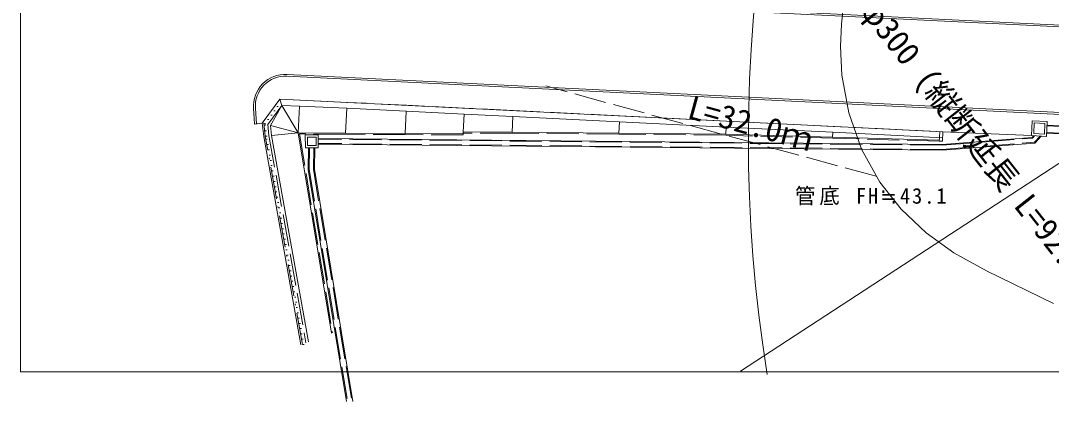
# Model space of a CAD drawing. Units: millimetres on the paper. Extents: x 0 to 420, y -6 to 297.
# Drawn here: x 0.5 to 193.6, y -5.5 to 65.8 of the extents above; entities that cross this region are included whole.
import ezdxf
from ezdxf.enums import TextEntityAlignment as Align

# ---------------------------------------------------------------- set-up
doc = ezdxf.new("R2010")
doc.units = ezdxf.units.MM
for name, pattern in [('DASHED', [7.5, 6, -1.5]), ('DASHED_DOTTED', [9.25, 6, -1.5, 0.25, -1.5]), ('USER1', [2, 0.124, -0.876, 0.124, -0.876])]:
    doc.linetypes.add(name, pattern=pattern)
for name, color, linetype, lineweight in [('①．道路', 7, 'Continuous', 9), ('①．雨水', 7, 'Continuous', 9), ('③．地下', 7, 'Continuous', 9), ('⑦．防火', 1, 'Continuous', 9), ('造成地', 7, 'Continuous', 9)]:
    doc.layers.add(name, color=color, linetype=linetype, lineweight=lineweight)
doc.styles.add('ＭＳ ゴシック', font='')
doc.styles.get('ＭＳ ゴシック').set_extended_font_data('MS Gothic')

msp = doc.modelspace()

# ---------------------------------------------------------------- linework, layer by layer
at = {"layer": '①．道路'}
for p, q in [((45.896, 71.962), (312.915, 58.799)), ((45.898, 72.323), (312.933, 59.159)), ((50.378, 55.362), (250.511, 45.496)), ((50.396, 55.722), (250.528, 45.856)), ((49.038, 51.054), (45.764, 46.582)), ((173.252, 44.968), (49.038, 51.054)), ((44.238, 47.529), (44.115, 49.315)), ((44.673, 46.455), (44.474, 49.34)), ((44.238, 47.529), (44.327, 46.411)), ((45.764, 46.582), (44.327, 46.411)), ((189.838, 44.242), (173.252, 44.968)), ((192.664, 44.703), (192.635, 44.104)), ((373.786, 35.775), (192.664, 44.703)), ((192.635, 44.104), (189.838, 44.242))]:
    msp.add_line(p, q, dxfattribs=at)
for radius in [6, 5.64]:
    msp.add_arc((50.1, 49.729), radius, 87.17781, 183.95467, dxfattribs=at)
at = {"layer": '①．雨水'}
for p, q in [((189.838, 44.242), (189.976, 47.039)), ((189.976, 47.039), (192.773, 46.901)), ((190.257, 44.622), (190.356, 46.619)), ((190.356, 46.619), (192.353, 46.521)), ((192.255, 44.523), (192.353, 46.521)), ((192.635, 44.104), (192.773, 46.901)), ((190.257, 44.622), (192.255, 44.523)), ((192.664, 44.703), (373.786, 35.775)), ((192.738, 46.202), (373.786, 37.277)), ((56.227, 44.387), (53.827, 44.361)), ((53.827, 44.361), (53.854, 41.961)), ((55.831, 43.983), (54.232, 43.965)), ((54.232, 43.965), (54.249, 42.365)), ((55.831, 43.983), (55.849, 42.383)), ((56.227, 44.387), (56.253, 41.987)), ((173.105, 42.6), (56.234, 43.734)), ((173.143, 41.499), (56.246, 42.634)), ((173.105, 42.6), (189.939, 43.91)), ((173.143, 41.499), (190.462, 42.847)), ((189.838, 44.242), (192.635, 44.104)), ((189.939, 43.91), (190.221, 44.223)), ((191.639, 44.153), (190.462, 42.847)), ((56.253, 41.987), (53.854, 41.961)), ((55.849, 42.383), (54.249, 42.365)), ((54.426, 41.983), (54.358, 37.895)), ((55.586, 41.964), (55.52, 37.981)), ((54.358, 37.895), (61.559, -5.536)), ((55.52, 37.981), (62.735, -5.536))]:
    msp.add_line(p, q, dxfattribs=at)
at = {"layer": '①．雨水', "linetype": 'DASHED'}
for p, q in [((192.672, 44.853), (373.786, 35.925)), ((192.731, 46.052), (373.786, 37.127)), ((173.11, 42.45), (56.236, 43.584)), ((173.138, 41.649), (56.245, 42.784)), ((173.11, 42.45), (190.01, 43.765)), ((173.138, 41.649), (190.39, 42.992)), ((190.415, 44.214), (190.01, 43.765)), ((191.446, 44.163), (190.39, 42.992)), ((54.606, 41.98), (54.538, 37.908)), ((55.406, 41.967), (55.339, 37.968)), ((54.538, 37.908), (61.741, -5.536)), ((55.339, 37.968), (62.552, -5.536))]:
    msp.add_line(p, q, dxfattribs=at)
at = {"layer": '③．地下'}
for p, q in [((154.271, 65.124), (155.349, 76.128)), ((154.09, 60.957), (154.271, 65.124)), ((154.326, 55.594), (154.09, 60.957)), ((155.615, 48.514), (154.326, 55.594)), ((158.013, 41.714), (155.615, 48.514)), ((161.42, 35.55), (158.013, 41.714)), ((165.415, 30.485), (161.42, 35.55)), ((170.098, 26.043), (165.415, 30.485)), ((175.317, 22.273), (170.098, 26.043)), ((181.415, 18.899), (175.317, 22.273)), ((193.95, 12.819), (181.415, 18.899))]:
    msp.add_line(p, q, dxfattribs=at)
at = {"layer": '③．地下', "color": 1, "linetype": 'DASHED'}
msp.add_line((160.718, 36.634), (98.876, 53.54), dxfattribs=at)
at = {"layer": '⑦．防火', "color": 5}
msp.add_line((217.069, 53.435), (135.36, 0.153), dxfattribs=at)
msp.add_arc((416.829, 43.588), 280, 117.66212, 189.06007, dxfattribs=at)
at = {"layer": '造成地'}
for p, q in [((0.499, -0.012), (0.499, 296.853)), ((45.896, 71.962), (312.915, 58.799)), ((45.898, 72.323), (312.933, 59.159)), ((50.378, 55.362), (250.511, 45.496)), ((50.396, 55.722), (250.528, 45.856)), ((45.764, 46.582), (49.038, 51.054)), ((49.038, 51.054), (45.764, 46.582)), ((173.252, 44.968), (49.038, 51.054)), ((44.238, 47.529), (44.115, 49.315)), ((44.673, 46.455), (44.474, 49.34)), ((49.444, 49.916), (47.318, 46.164)), ((52.742, 49.765), (49.444, 49.916)), ((61.572, 49.359), (52.742, 49.765)), ((72.719, 48.81), (61.572, 49.359)), ((83.586, 48.274), (72.719, 48.81)), ((92.695, 47.824), (83.586, 48.274)), ((44.238, 47.529), (44.327, 46.411)), ((45.764, 46.582), (44.327, 46.411)), ((46.037, 44.063), (45.764, 46.582)), ((112.671, 46.839), (92.695, 47.824)), ((132.645, 45.853), (112.671, 46.839)), ((189.838, 44.242), (189.976, 47.038)), ((189.976, 47.038), (192.773, 46.9)), ((190.257, 44.621), (190.356, 46.619)), ((190.356, 46.619), (192.353, 46.521)), ((192.255, 44.523), (192.353, 46.521)), ((192.635, 44.104), (192.773, 46.9)), ((47.318, 46.164), (47.519, 44.287)), ((61.342, 44.685), (52.495, 44.771)), ((52.495, 44.771), (58.713, 7.268)), ((72.513, 44.631), (61.342, 44.685)), ((83.404, 44.578), (72.513, 44.631)), ((83.403, 44.378), (83.404, 44.578)), ((83.418, 44.725), (83.404, 44.578)), ((83.421, 44.925), (83.418, 44.725)), ((92.55, 44.884), (83.421, 44.925)), ((112.565, 44.696), (92.55, 44.884)), ((132.578, 44.509), (112.565, 44.696)), ((152.577, 43.961), (132.578, 44.509)), ((152.621, 44.867), (132.645, 45.853)), ((173.197, 43.851), (152.621, 44.867)), ((172.652, 44.997), (172.597, 43.88)), ((173.252, 44.968), (173.164, 43.184)), ((189.838, 44.242), (173.252, 44.968)), ((190.257, 44.621), (192.255, 44.523)), ((192.664, 44.703), (192.635, 44.104)), ((373.786, 35.775), (192.664, 44.703)), ((192.664, 44.703), (373.786, 35.774)), ((192.738, 46.201), (373.786, 37.276)), ((52.995, 5.057), (46.037, 44.063)), ((47.519, 44.287), (54.422, 5.609)), ((56.227, 44.387), (53.827, 44.36)), ((53.827, 44.36), (53.854, 41.961)), ((55.831, 43.982), (54.231, 43.965)), ((54.231, 43.965), (54.249, 42.365)), ((55.831, 43.982), (55.849, 42.383)), ((56.227, 44.387), (56.253, 41.987)), ((173.105, 42.599), (56.234, 43.734)), ((173.143, 41.499), (56.246, 42.634)), ((172.574, 43.413), (152.577, 43.961)), ((172.597, 43.88), (172.564, 43.213)), ((173.164, 43.184), (172.564, 43.213)), ((173.105, 42.599), (189.939, 43.91)), ((173.143, 41.499), (190.462, 42.847)), ((192.635, 44.104), (189.838, 44.242)), ((189.838, 44.242), (192.635, 44.104)), ((189.939, 43.91), (190.221, 44.223)), ((191.639, 44.153), (190.462, 42.847)), ((56.253, 41.987), (53.854, 41.961)), ((55.849, 42.383), (54.249, 42.365)), ((54.426, 41.983), (54.358, 37.895)), ((55.586, 41.964), (55.52, 37.981)), ((54.358, 37.895), (61.559, -5.536)), ((55.52, 37.981), (62.735, -5.536)), ((419.98, -0.012), (0.499, -0.012))]:
    msp.add_line(p, q, dxfattribs=at)
at = {"layer": '造成地', "linetype": 'USER1'}
for p, q in [((46.282, 46.443), (49.241, 50.485)), ((46.532, 44.134), (46.282, 46.443)), ((53.487, 5.145), (46.532, 44.134))]:
    msp.add_line(p, q, dxfattribs=at)
at = {"layer": '造成地', "linetype": 'DASHED'}
for p, q in [((52.793, 50.882), (49.038, 51.054)), ((61.626, 50.476), (52.793, 50.882)), ((72.774, 49.926), (61.626, 50.476)), ((49.444, 49.916), (46.8, 46.304)), ((49.444, 49.916), (52.495, 44.771)), ((52.742, 49.765), (52.495, 44.771)), ((61.572, 49.359), (61.342, 44.685)), ((72.719, 48.81), (72.513, 44.631)), ((83.642, 49.39), (72.774, 49.926)), ((83.586, 48.274), (83.421, 44.925)), ((92.75, 48.941), (83.642, 49.39)), ((112.726, 47.955), (92.75, 48.941)), ((92.695, 47.824), (92.55, 44.884)), ((112.671, 46.839), (112.565, 44.696)), ((132.7, 46.97), (112.726, 47.955)), ((152.676, 45.983), (132.7, 46.97)), ((46.8, 46.304), (47.021, 44.238)), ((47.318, 46.164), (52.495, 44.772)), ((52.495, 44.771), (47.519, 44.287)), ((61.34, 44.485), (52.731, 44.569)), ((52.731, 44.569), (58.91, 7.301)), ((72.512, 44.431), (61.341, 44.485)), ((83.403, 44.378), (72.512, 44.431)), ((92.548, 44.684), (83.418, 44.725)), ((112.563, 44.496), (92.548, 44.684)), ((132.574, 44.309), (112.563, 44.496)), ((132.645, 45.853), (132.578, 44.509)), ((152.621, 44.867), (152.577, 43.961)), ((173.252, 44.968), (152.676, 45.983)), ((192.672, 44.853), (373.786, 35.925)), ((192.731, 46.051), (373.786, 37.126)), ((47.021, 44.238), (53.947, 5.425)), ((173.11, 42.449), (56.236, 43.584)), ((173.138, 41.649), (56.245, 42.784)), ((152.571, 43.761), (132.574, 44.309)), ((172.564, 43.213), (152.571, 43.761)), ((173.11, 42.449), (190.01, 43.765)), ((173.138, 41.649), (190.39, 42.992)), ((190.414, 44.213), (190.01, 43.765)), ((191.446, 44.162), (190.39, 42.992)), ((54.606, 41.98), (54.538, 37.908)), ((55.406, 41.967), (55.339, 37.967)), ((54.538, 37.908), (61.741, -5.536)), ((55.339, 37.967), (62.552, -5.536))]:
    msp.add_line(p, q, dxfattribs=at)
at = {"layer": '造成地', "linetype": 'DASHED_DOTTED'}
for p, q in [((49.444, 49.916), (49.038, 51.054)), ((46.335, 44.095), (46.062, 46.614)), ((53.29, 5.108), (46.334, 44.105))]:
    msp.add_line(p, q, dxfattribs=at)
at = {"layer": '造成地'}
for radius in [6, 5.64]:
    msp.add_arc((50.1, 49.729), radius, 87.17781, 183.95467, dxfattribs=at)

# ---------------------------------------------------------------- texts
at = {"layer": '③．地下', "style": 'ＭＳ ゴシック'}
for s, rotation, p in [('φ300 (縦断延長 L=92.0m)', 308.259, (156.506, 66.795)), ('L=32.0ｍ', 344.71, (124.815, 46.298))]:
    msp.add_text(s, height=4.399, rotation=rotation, dxfattribs=at).set_placement(p, align=Align.BOTTOM_LEFT)
at = {"layer": '③．地下', "insert": (145.559, 31.162), "char_height": 2.933, "attachment_point": 7, "style": 'ＭＳ ゴシック'}
msp.add_mtext('\\T1.2;\\W0.95;管底\\~FH≒43.1', dxfattribs=at)

doc.saveas('drawing.dxf')
